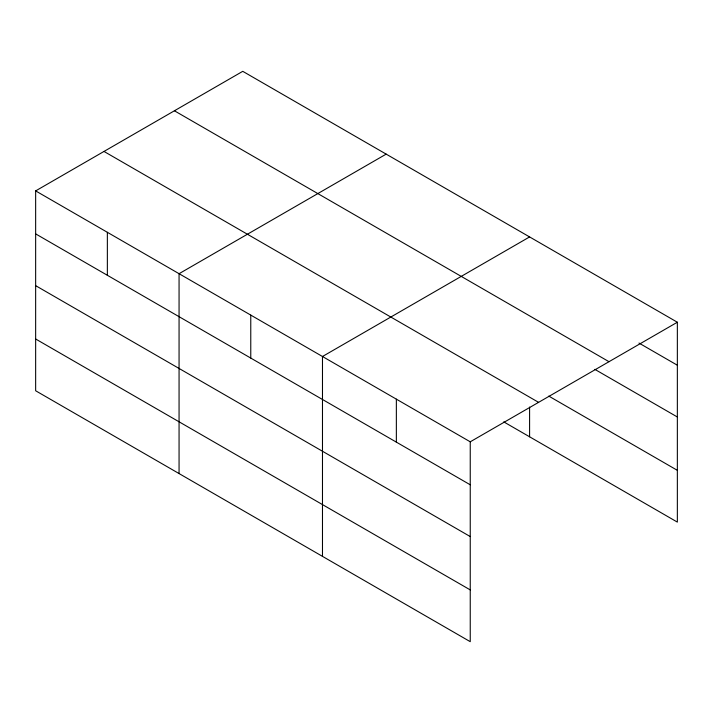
<?xml version="1.0" encoding="UTF-8"?>
<svg xmlns="http://www.w3.org/2000/svg" width="713" height="713" viewBox="0 0 713 713"><rect width="100%" height="100%" fill="white"/><g stroke="black" fill="none" stroke-linecap="round" stroke-linejoin="round"><path stroke-width="1.07" d="M35.65 190.897L470.241 441.81L470.241 641.673L35.65 390.769L35.65 190.897L242.759 71.327L677.35 322.231L677.35 522.103L503.779 421.891M386.179 154.124L179.061 273.703L179.061 473.566M529.59 236.93L322.481 356.5L322.481 556.363M470.241 441.81L677.35 322.231M638.973 343.06L677.35 365.216M174.418 110.782L609 361.696M594.838 369.352L677.35 416.989M548.778 396.098L677.35 470.33M104 151.441L538.582 402.346M35.65 233.882L470.241 484.787M35.65 285.655L470.241 536.559M35.65 338.996L470.241 589.901M529.59 407.052L529.59 436.793M396.357 399.155L396.357 442.131M250.771 315.101L250.771 358.078M107.36 232.295L107.36 275.28"/></g></svg>
